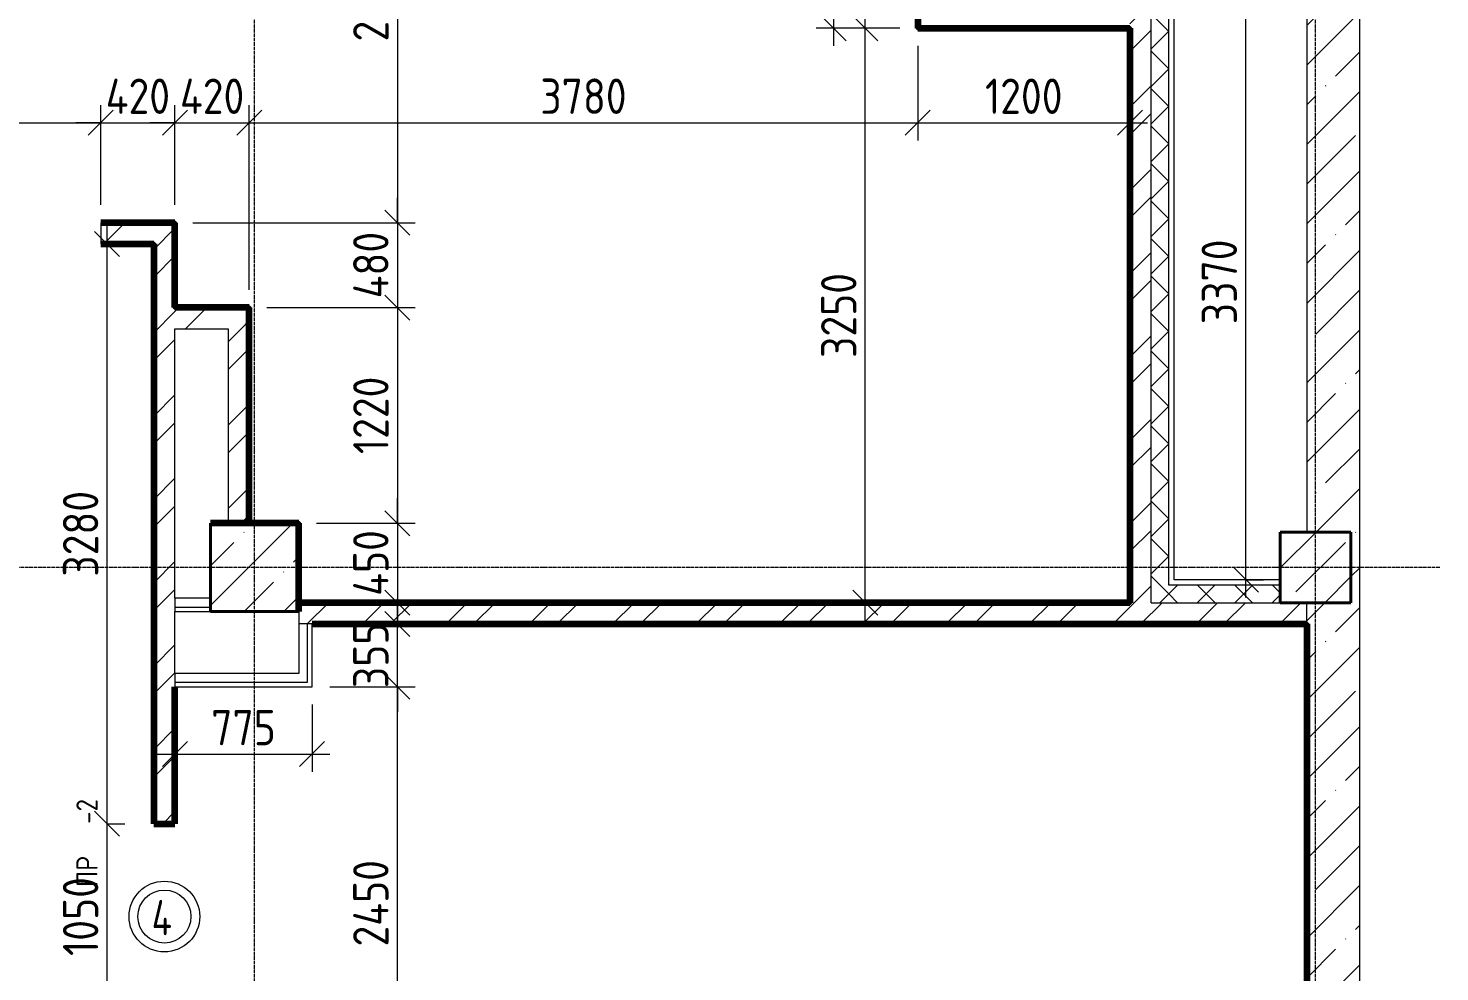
# Model space of a CAD drawing. Header units: millimetres. Extents: x -56773 to 221258, y -262288 to 26541.
# Drawn here: x -10480 to -2497, y 16317 to 21655 of the extents above; entities that cross this region are included whole.
import ezdxf

# ---------------------------------------------------------------- set-up
doc = ezdxf.new("R2010")
doc.units = ezdxf.units.MM
doc.linetypes.add('ADSK_Линия сетки', pattern=[25, 20, -2.5, 0, -2.5])
for name, color, linetype, lineweight in [('3.1 Штукатурка для инвесторов', 5, 'Continuous', 60), ('3.2) Штук 4 вып Сентябрь', 162, 'Continuous', 120), ('4.3)Шпакл баз сент инв подв и 1 эт', 6, 'Continuous', 60), ('Марки', 7, 'Continuous', 20), ('Марки дверей', 7, 'Continuous', 20), ('Несущие колонны', 7, 'Continuous', 18), ('Оси', 7, 'Continuous', 9), ('Размеры', 7, 'Continuous', 9), ('Стены внутренние', 7, 'Continuous', 18), ('Стены наружные', 7, 'Continuous', 18), ('Стены штриховка', 7, 'Continuous', 9)]:
    doc.layers.add(name, color=color, linetype=linetype, lineweight=lineweight)
doc.styles.add('GOST Common_3', font='', dxfattribs={"width": 0.9, "height": 200})
doc.styles.add('GOST Common_9', font='', dxfattribs={"width": 0.9, "height": 120})
doc.styles.add('GOST Common_B', font='', dxfattribs={"width": 0.8, "height": 200})
doc.styles.get('GOST Common_3').set_extended_font_data('GOST Common')
doc.styles.get('GOST Common_9').set_extended_font_data('GOST Common')
doc.styles.get('GOST Common_B').set_extended_font_data('GOST Common', bold=True)
doc.dimstyles.new('ADSK_Основной_2_0', dxfattribs={"dimscale": 304.8, "dimtxt": 201.142999, "dimasz": 0.463911, "dimexe": 0.328084, "dimexo": 0.328084, "dimgap": 0.164042, "dimtad": 1, "dimdec": 3, "dimrnd": 0.001, "dimdsep": 46, "dimtxsty": 'GOST Common_3', "dimblk1": 'OBLIQUE', "dimblk2": 'OBLIQUE', "dimsah": 1, "dimcen": 0.09, "dimdle": 0.328084, "dimazin": 2, "dimtfac": 1, "dimtdec": 4, "dimtix": 1, "dimtmove": 0, "dimatfit": 3, "dimfxl": 1, "dimtvp": 1, "dimtolj": 1, "dimtzin": 0, "dimlwd": 20, "dimlwe": 20, "dimarcsym": 2})
pattern_1 = [(45, (0, 0), (-224.5064, 224.5064), []), (45, (224.5, 0), (-224.5064, 224.5064), [396.875, -79.375, 3.353, -76.022])]
pattern_2 = [(45, (0, 0), (-235.7317, 235.7317), []), (45, (157.15, 0), (-235.7317, 235.7317), [])]
pattern_3 = [(45, (0, 0), (-106.066, 106.066), []), (135, (0, 0), (-106.066, -106.066), [])]

# ---------------------------------------------------------------- blocks, each defined once
blk = doc.blocks.new('ADSK_КолоннаЖБ_Прямоугольная - 500x500 мм-1807509-Кладочный план подвала')
at = {"layer": 'Несущие колонны', "lineweight": 40}
for p, q in [((-250, 250), (250, 250)), ((-250, -250), (-250, 250)), ((250, 250), (250, -250)), ((250, -250), (-250, -250))]:
    blk.add_line(p, q, dxfattribs=at)
blk = doc.blocks.new('ADSK_КолоннаЖБ_Прямоугольная - 400x400 мм-1809659-Кладочный план подвала')
at = {"layer": 'Несущие колонны', "lineweight": 40}
for p, q in [((-200, 200), (200, 200)), ((-200, -200), (-200, 200)), ((200, 200), (200, -200)), ((200, -200), (-200, -200))]:
    blk.add_line(p, q, dxfattribs=at)
blk = doc.blocks.new('М_двери1 - Марка экземпляра 2-3719212-Кладочный план подвала')
at = {"layer": 'Марки дверей'}
for radius in [2, 1.5]:
    blk.add_circle((0, 0), radius, dxfattribs=at)
blk = doc.blocks.new('_Oblique')
at = {"color": 0, "linetype": 'ByBlock', "lineweight": -2}
blk.add_line((-0.5, -0.5), (0.5, 0.5), dxfattribs=at)
blk = doc.blocks.new('DIMBLOCK64-Кладочный план подвала')
at = {"layer": 'Defpoints', "color": 0, "lineweight": 25, "transparency": 16777216}
for p in [(-10070, 21120.2), (-11620, 20555), (-10070, 20555)]:
    blk.add_point(p, dxfattribs=at)
at = {"layer": 'Размеры', "color": 0, "lineweight": 20, "transparency": 16777216}
for p, q in [((-11620, 20655), (-11620, 21220.2)), ((-10070, 20655), (-10070, 21220.2)), ((-11720, 21120.2), (-9970, 21120.2))]:
    blk.add_line(p, q, dxfattribs=at)
at = {"layer": 'Размеры', "color": 0, "lineweight": 20, "transparency": 16777216, "xscale": 141.4, "yscale": 141.4, "zscale": 141.4, "rotation": 180}
blk.add_blockref('_Oblique', (-11620, 21120.2), dxfattribs=at)
at = {"layer": 'Размеры', "color": 0, "lineweight": 20, "transparency": 16777216, "xscale": 141.4, "yscale": 141.4, "zscale": 141.4}
blk.add_blockref('_Oblique', (-10070, 21120.2), dxfattribs=at)
at = {"layer": 'Размеры', "color": 0, "lineweight": 9, "transparency": 16777216, "insert": (-10845, 21270.2), "char_height": 200, "width": 560.473, "attachment_point": 5, "style": 'GOST Common_3'}
blk.add_mtext('\\A1;1550', dxfattribs=at)
blk = doc.blocks.new('DIMBLOCK65-Кладочный план подвала')
at = {"layer": 'Defpoints', "color": 0, "lineweight": 25, "transparency": 16777216}
for p in [(-9650, 21120.2), (-10070, 20555), (-9650, 20555)]:
    blk.add_point(p, dxfattribs=at)
at = {"layer": 'Размеры', "color": 0, "lineweight": 20, "transparency": 16777216}
for p, q in [((-10070, 20655), (-10070, 21220.2)), ((-9650, 20655), (-9650, 21220.2)), ((-10070, 21120.2), (-10211.4, 21120.2)), ((-10070, 21120.2), (-9650, 21120.2)), ((-9650, 21120.2), (-9508.6, 21120.2))]:
    blk.add_line(p, q, dxfattribs=at)
at = {"layer": 'Размеры', "color": 0, "lineweight": 20, "transparency": 16777216, "xscale": 141.4, "yscale": 141.4, "zscale": 141.4}
blk.add_blockref('_Oblique', (-10070, 21120.2), dxfattribs=at)
at = {"layer": 'Размеры', "color": 0, "lineweight": 20, "transparency": 16777216, "xscale": 141.4, "yscale": 141.4, "zscale": 141.4, "rotation": 180}
blk.add_blockref('_Oblique', (-9650, 21120.2), dxfattribs=at)
at = {"layer": 'Размеры', "color": 0, "lineweight": 9, "transparency": 16777216, "insert": (-9860, 21270.2), "char_height": 200, "width": 474.561, "attachment_point": 5, "style": 'GOST Common_3'}
blk.add_mtext('\\A1;420', dxfattribs=at)
blk = doc.blocks.new('DIMBLOCK66-Кладочный план подвала')
at = {"layer": 'Defpoints', "color": 0, "lineweight": 25, "transparency": 16777216}
for p in [(-9230, 21120.2), (-9650, 20555), (-9230, 20075)]:
    blk.add_point(p, dxfattribs=at)
at = {"layer": 'Размеры', "color": 0, "lineweight": 20, "transparency": 16777216}
for p, q in [((-9650, 20655), (-9650, 21220.2)), ((-9230, 20175), (-9230, 21220.2)), ((-9650, 21120.2), (-9791.4, 21120.2)), ((-9650, 21120.2), (-9230, 21120.2)), ((-9230, 21120.2), (-9088.6, 21120.2))]:
    blk.add_line(p, q, dxfattribs=at)
at = {"layer": 'Размеры', "color": 0, "lineweight": 20, "transparency": 16777216, "xscale": 141.4, "yscale": 141.4, "zscale": 141.4}
blk.add_blockref('_Oblique', (-9650, 21120.2), dxfattribs=at)
at = {"layer": 'Размеры', "color": 0, "lineweight": 20, "transparency": 16777216, "xscale": 141.4, "yscale": 141.4, "zscale": 141.4, "rotation": 180}
blk.add_blockref('_Oblique', (-9230, 21120.2), dxfattribs=at)
at = {"layer": 'Размеры', "color": 0, "lineweight": 9, "transparency": 16777216, "insert": (-9440, 21270.2), "char_height": 200, "width": 474.561, "attachment_point": 5, "style": 'GOST Common_3'}
blk.add_mtext('\\A1;420', dxfattribs=at)
blk = doc.blocks.new('DIMBLOCK67-Кладочный план подвала')
at = {"layer": 'Defpoints', "color": 0, "lineweight": 25, "transparency": 16777216}
for p in [(-5450, 21655), (-5450, 21120.2), (-9230, 20075)]:
    blk.add_point(p, dxfattribs=at)
at = {"layer": 'Размеры', "color": 0, "lineweight": 20, "transparency": 16777216}
for p, q in [((-5450, 21555), (-5450, 21020.2)), ((-9230, 20175), (-9230, 21220.2)), ((-9330, 21120.2), (-5350, 21120.2))]:
    blk.add_line(p, q, dxfattribs=at)
at = {"layer": 'Размеры', "color": 0, "lineweight": 20, "transparency": 16777216, "xscale": 141.4, "yscale": 141.4, "zscale": 141.4, "rotation": 180}
blk.add_blockref('_Oblique', (-9230, 21120.2), dxfattribs=at)
at = {"layer": 'Размеры', "color": 0, "lineweight": 20, "transparency": 16777216, "xscale": 141.4, "yscale": 141.4, "zscale": 141.4}
blk.add_blockref('_Oblique', (-5450, 21120.2), dxfattribs=at)
at = {"layer": 'Размеры', "color": 0, "lineweight": 9, "transparency": 16777216, "insert": (-7340, 21270.2), "char_height": 200, "width": 605.475, "attachment_point": 5, "style": 'GOST Common_3'}
blk.add_mtext('\\A1;3780', dxfattribs=at)
blk = doc.blocks.new('DIMBLOCK68-Кладочный план подвала')
at = {"layer": 'Defpoints', "color": 0, "lineweight": 25, "transparency": 16777216}
for p in [(-5450, 21655), (-4250, 21220.2), (-4250, 21120.2)]:
    blk.add_point(p, dxfattribs=at)
at = {"layer": 'Размеры', "color": 0, "lineweight": 20, "transparency": 16777216}
for p, q in [((-5450, 21555), (-5450, 21020.2)), ((-5550, 21120.2), (-4150, 21120.2)), ((-4250, 21120.2), (-4250, 21020.2))]:
    blk.add_line(p, q, dxfattribs=at)
at = {"layer": 'Размеры', "color": 0, "lineweight": 20, "transparency": 16777216, "xscale": 141.4, "yscale": 141.4, "zscale": 141.4, "rotation": 180}
blk.add_blockref('_Oblique', (-5450, 21120.2), dxfattribs=at)
at = {"layer": 'Размеры', "color": 0, "lineweight": 20, "transparency": 16777216, "xscale": 141.4, "yscale": 141.4, "zscale": 141.4}
blk.add_blockref('_Oblique', (-4250, 21120.2), dxfattribs=at)
at = {"layer": 'Размеры', "color": 0, "lineweight": 9, "transparency": 16777216, "insert": (-4850, 21270.2), "char_height": 200, "width": 560.473, "attachment_point": 5, "style": 'GOST Common_3'}
blk.add_mtext('\\A1;1200', dxfattribs=at)
blk = doc.blocks.new('DIMBLOCK70-Кладочный план подвала')
at = {"layer": 'Defpoints', "color": 0, "lineweight": 25, "transparency": 16777216}
for p in [(-8880, 23085), (-9650, 20555), (-8392.4, 20555)]:
    blk.add_point(p, dxfattribs=at)
at = {"layer": 'Размеры', "color": 0, "lineweight": 20, "transparency": 16777216}
for p, q in [((-8392.4, 23185), (-8392.4, 20455)), ((-8780, 23085), (-8292.4, 23085)), ((-9550, 20555), (-8292.4, 20555))]:
    blk.add_line(p, q, dxfattribs=at)
at = {"layer": 'Размеры', "color": 0, "lineweight": 20, "transparency": 16777216, "xscale": 141.4, "yscale": 141.4, "zscale": 141.4}
for p, rotation in [((-8392.4, 23085), 90), ((-8392.4, 20555), 270)]:
    blk.add_blockref('_Oblique', p, dxfattribs=dict(at, rotation=rotation))
at = {"layer": 'Размеры', "color": 0, "lineweight": 9, "transparency": 16777216, "insert": (-8542.4, 21820), "char_height": 200, "width": 605.475, "attachment_point": 5, "rotation": 90, "style": 'GOST Common_3'}
blk.add_mtext('\\A1;2530', dxfattribs=at)
blk = doc.blocks.new('DIMBLOCK71-Кладочный план подвала')
at = {"layer": 'Defpoints', "color": 0, "lineweight": 25, "transparency": 16777216}
for p in [(-9650, 20555), (-9230, 20075), (-8392.4, 20075)]:
    blk.add_point(p, dxfattribs=at)
at = {"layer": 'Размеры', "color": 0, "lineweight": 20, "transparency": 16777216}
for p, q in [((-8392.4, 20555), (-8392.4, 20696.4)), ((-9550, 20555), (-8292.4, 20555)), ((-8392.4, 20555), (-8392.4, 20075)), ((-9130, 20075), (-8292.4, 20075)), ((-8392.4, 20075), (-8392.4, 19933.6))]:
    blk.add_line(p, q, dxfattribs=at)
at = {"layer": 'Размеры', "color": 0, "lineweight": 20, "transparency": 16777216, "xscale": 141.4, "yscale": 141.4, "zscale": 141.4}
for p, rotation in [((-8392.4, 20555), 270), ((-8392.4, 20075), 90)]:
    blk.add_blockref('_Oblique', p, dxfattribs=dict(at, rotation=rotation))
at = {"layer": 'Размеры', "color": 0, "lineweight": 9, "transparency": 16777216, "insert": (-8542.4, 20315), "char_height": 200, "width": 474.561, "attachment_point": 5, "rotation": 90, "style": 'GOST Common_3'}
blk.add_mtext('\\A1;480', dxfattribs=at)
blk = doc.blocks.new('DIMBLOCK72-Кладочный план подвала')
at = {"layer": 'Defpoints', "color": 0, "lineweight": 25, "transparency": 16777216}
for p in [(-9230, 20075), (-8950, 18855), (-8392.4, 18855)]:
    blk.add_point(p, dxfattribs=at)
at = {"layer": 'Размеры', "color": 0, "lineweight": 20, "transparency": 16777216}
for p, q in [((-8392.4, 20175), (-8392.4, 18755)), ((-9130, 20075), (-8292.4, 20075)), ((-8850, 18855), (-8292.4, 18855))]:
    blk.add_line(p, q, dxfattribs=at)
at = {"layer": 'Размеры', "color": 0, "lineweight": 20, "transparency": 16777216, "xscale": 141.4, "yscale": 141.4, "zscale": 141.4}
for p, rotation in [((-8392.4, 20075), 90), ((-8392.4, 18855), 270)]:
    blk.add_blockref('_Oblique', p, dxfattribs=dict(at, rotation=rotation))
at = {"layer": 'Размеры', "color": 0, "lineweight": 9, "transparency": 16777216, "insert": (-8542.4, 19465), "char_height": 200, "width": 560.473, "attachment_point": 5, "rotation": 90, "style": 'GOST Common_3'}
blk.add_mtext('\\A1;1220', dxfattribs=at)
blk = doc.blocks.new('DIMBLOCK73-Кладочный план подвала')
at = {"layer": 'Defpoints', "color": 0, "lineweight": 25, "transparency": 16777216}
for p in [(-8950, 18855), (-8392.4, 18405), (-8292.4, 18405)]:
    blk.add_point(p, dxfattribs=at)
at = {"layer": 'Размеры', "color": 0, "lineweight": 20, "transparency": 16777216}
for p, q in [((-8392.4, 18855), (-8392.4, 18996.4)), ((-8850, 18855), (-8292.4, 18855)), ((-8392.4, 18855), (-8392.4, 18405)), ((-8392.4, 18405), (-8492.4, 18405)), ((-8392.4, 18405), (-8392.4, 18263.6))]:
    blk.add_line(p, q, dxfattribs=at)
at = {"layer": 'Размеры', "color": 0, "lineweight": 20, "transparency": 16777216, "xscale": 141.4, "yscale": 141.4, "zscale": 141.4}
for p, rotation in [((-8392.4, 18855), 270), ((-8392.4, 18405), 90)]:
    blk.add_blockref('_Oblique', p, dxfattribs=dict(at, rotation=rotation))
at = {"layer": 'Размеры', "color": 0, "lineweight": 9, "transparency": 16777216, "insert": (-8542.4, 18630), "char_height": 200, "width": 474.561, "attachment_point": 5, "rotation": 90, "style": 'GOST Common_3'}
blk.add_mtext('\\A1;450', dxfattribs=at)
blk = doc.blocks.new('DIMBLOCK79-Кладочный план подвала')
at = {"layer": 'Defpoints', "color": 0, "lineweight": 25, "transparency": 16777216}
for p in [(-4000, 21905), (-3594.1, 21905), (-3694.1, 18535)]:
    blk.add_point(p, dxfattribs=at)
at = {"layer": 'Размеры', "color": 0, "lineweight": 20, "transparency": 16777216}
for p, q in [((-3594.1, 18435), (-3594.1, 22005)), ((-3900, 21905), (-3494.1, 21905)), ((-3594.1, 18535), (-3494.1, 18535))]:
    blk.add_line(p, q, dxfattribs=at)
at = {"layer": 'Размеры', "color": 0, "lineweight": 20, "transparency": 16777216, "xscale": 141.4, "yscale": 141.4, "zscale": 141.4}
for p, rotation in [((-3594.1, 21905), 90), ((-3594.1, 18535), 270)]:
    blk.add_blockref('_Oblique', p, dxfattribs=dict(at, rotation=rotation))
at = {"layer": 'Размеры', "color": 0, "lineweight": 9, "transparency": 16777216, "insert": (-3744.1, 20220), "char_height": 200, "width": 605.475, "attachment_point": 5, "rotation": 90, "style": 'GOST Common_3'}
blk.add_mtext('\\A1;3370', dxfattribs=at)
blk = doc.blocks.new('DIMBLOCK81-Кладочный план подвала')
at = {"layer": 'Defpoints', "color": 0, "lineweight": 25, "transparency": 16777216}
for p in [(-5746.3, 21655), (-5450, 21655), (-5846.3, 18405)]:
    blk.add_point(p, dxfattribs=at)
at = {"layer": 'Размеры', "color": 0, "lineweight": 20, "transparency": 16777216}
for p, q in [((-5746.3, 18305), (-5746.3, 21755)), ((-5550, 21655), (-5846.3, 21655)), ((-5746.3, 18405), (-5646.3, 18405))]:
    blk.add_line(p, q, dxfattribs=at)
at = {"layer": 'Размеры', "color": 0, "lineweight": 20, "transparency": 16777216, "xscale": 141.4, "yscale": 141.4, "zscale": 141.4}
for p, rotation in [((-5746.3, 21655), 90), ((-5746.3, 18405), 270)]:
    blk.add_blockref('_Oblique', p, dxfattribs=dict(at, rotation=rotation))
at = {"layer": 'Размеры', "color": 0, "lineweight": 9, "transparency": 16777216, "insert": (-5896.3, 20030), "char_height": 200, "width": 605.475, "attachment_point": 5, "rotation": 90, "style": 'GOST Common_3'}
blk.add_mtext('\\A1;3250', dxfattribs=at)
blk = doc.blocks.new('DIMBLOCK82-Кладочный план подвала')
at = {"layer": 'Defpoints', "color": 0, "lineweight": 25, "transparency": 16777216}
for p in [(-5924.3, 23755), (-5846.3, 23755), (-5450, 21655)]:
    blk.add_point(p, dxfattribs=at)
at = {"layer": 'Размеры', "color": 0, "lineweight": 20, "transparency": 16777216}
for p, q in [((-5924.3, 21555), (-5924.3, 23855)), ((-5946.3, 23755), (-6024.3, 23755)), ((-5550, 21655), (-6024.3, 21655))]:
    blk.add_line(p, q, dxfattribs=at)
at = {"layer": 'Размеры', "color": 0, "lineweight": 20, "transparency": 16777216, "xscale": 141.4, "yscale": 141.4, "zscale": 141.4}
for p, rotation in [((-5924.3, 23755), 90), ((-5924.3, 21655), 270)]:
    blk.add_blockref('_Oblique', p, dxfattribs=dict(at, rotation=rotation))
at = {"layer": 'Размеры', "color": 0, "lineweight": 9, "transparency": 16777216, "insert": (-6241, 22641.9), "char_height": 200, "width": 560.473, "attachment_point": 1, "rotation": 90, "line_spacing_factor": 1.022761, "style": 'GOST Common_3'}
blk.add_mtext('\\A1;2100', dxfattribs=at)
blk = doc.blocks.new('DIMBLOCK204-Кладочный план подвала')
at = {"layer": 'Defpoints', "color": 0, "lineweight": 25, "transparency": 16777216}
for p in [(-8875, 17930), (-8392.4, 17930), (-8875, 15480)]:
    blk.add_point(p, dxfattribs=at)
at = {"layer": 'Размеры', "color": 0, "lineweight": 20, "transparency": 16777216}
for p, q in [((-8392.4, 15380), (-8392.4, 18030)), ((-8775, 17930), (-8292.4, 17930)), ((-8775, 15480), (-8292.4, 15480))]:
    blk.add_line(p, q, dxfattribs=at)
at = {"layer": 'Размеры', "color": 0, "lineweight": 20, "transparency": 16777216, "xscale": 141.4, "yscale": 141.4, "zscale": 141.4}
for p, rotation in [((-8392.4, 17930), 90), ((-8392.4, 15480), 270)]:
    blk.add_blockref('_Oblique', p, dxfattribs=dict(at, rotation=rotation))
at = {"layer": 'Размеры', "color": 0, "lineweight": 9, "transparency": 16777216, "insert": (-8542.4, 16705), "char_height": 200, "width": 625.93, "attachment_point": 5, "rotation": 90, "style": 'GOST Common_3'}
blk.add_mtext('\\A1;2450', dxfattribs=at)
blk = doc.blocks.new('DIMBLOCK205-Кладочный план подвала')
at = {"layer": 'Defpoints', "color": 0, "lineweight": 25, "transparency": 16777216}
for p in [(-8492.4, 18285), (-8392.4, 18285), (-8875, 17930)]:
    blk.add_point(p, dxfattribs=at)
at = {"layer": 'Размеры', "color": 0, "lineweight": 20, "transparency": 16777216}
for p, q in [((-8392.4, 18285), (-8392.4, 18426.4)), ((-8392.4, 18285), (-8292.4, 18285)), ((-8392.4, 17930), (-8392.4, 18285)), ((-8775, 17930), (-8292.4, 17930)), ((-8392.4, 17930), (-8392.4, 17788.6))]:
    blk.add_line(p, q, dxfattribs=at)
at = {"layer": 'Размеры', "color": 0, "lineweight": 20, "transparency": 16777216, "xscale": 141.4, "yscale": 141.4, "zscale": 141.4}
for p, rotation in [((-8392.4, 18285), 270), ((-8392.4, 17930), 90)]:
    blk.add_blockref('_Oblique', p, dxfattribs=dict(at, rotation=rotation))
at = {"layer": 'Размеры', "color": 0, "lineweight": 9, "transparency": 16777216, "insert": (-8542.4, 18107.5), "char_height": 200, "width": 454.106, "attachment_point": 5, "rotation": 90, "style": 'GOST Common_3'}
blk.add_mtext('\\A1;355', dxfattribs=at)
blk = doc.blocks.new('DIMBLOCK208-Кладочный план подвала')
at = {"layer": 'Defpoints', "color": 0, "lineweight": 25, "transparency": 16777216}
for p in [(-8875, 17930), (-9650, 17648.8), (-8875, 17548.8)]:
    blk.add_point(p, dxfattribs=at)
at = {"layer": 'Размеры', "color": 0, "lineweight": 20, "transparency": 16777216}
for p, q in [((-8875, 17830), (-8875, 17448.8)), ((-9750, 17548.8), (-8775, 17548.8)), ((-9650, 17548.8), (-9650, 17448.8))]:
    blk.add_line(p, q, dxfattribs=at)
at = {"layer": 'Размеры', "color": 0, "lineweight": 20, "transparency": 16777216, "xscale": 141.4, "yscale": 141.4, "zscale": 141.4, "rotation": 180}
blk.add_blockref('_Oblique', (-9650, 17548.8), dxfattribs=at)
at = {"layer": 'Размеры', "color": 0, "lineweight": 20, "transparency": 16777216, "xscale": 141.4, "yscale": 141.4, "zscale": 141.4}
blk.add_blockref('_Oblique', (-8875, 17548.8), dxfattribs=at)
at = {"layer": 'Размеры', "color": 0, "lineweight": 9, "transparency": 16777216, "insert": (-9262.5, 17698.8), "char_height": 200, "width": 454.106, "attachment_point": 5, "style": 'GOST Common_3'}
blk.add_mtext('\\A1;775', dxfattribs=at)
blk = doc.blocks.new('DIMBLOCK216-Кладочный план подвала')
at = {"layer": 'Defpoints', "color": 0, "lineweight": 25, "transparency": 16777216}
for p in [(-10133.7, 17155), (-10033.7, 17155), (-10133.7, 16105)]:
    blk.add_point(p, dxfattribs=at)
at = {"layer": 'Размеры', "color": 0, "lineweight": 20, "transparency": 16777216}
for p, q in [((-10033.7, 16005), (-10033.7, 17255)), ((-10033.7, 17155), (-9933.7, 17155)), ((-10033.7, 16105), (-9933.7, 16105))]:
    blk.add_line(p, q, dxfattribs=at)
at = {"layer": 'Размеры', "color": 0, "lineweight": 20, "transparency": 16777216, "xscale": 141.4, "yscale": 141.4, "zscale": 141.4}
for p, rotation in [((-10033.7, 17155), 90), ((-10033.7, 16105), 270)]:
    blk.add_blockref('_Oblique', p, dxfattribs=dict(at, rotation=rotation))
at = {"layer": 'Размеры', "color": 0, "lineweight": 9, "transparency": 16777216, "insert": (-10183.7, 16630), "char_height": 200, "width": 560.473, "attachment_point": 5, "rotation": 90, "style": 'GOST Common_3'}
blk.add_mtext('\\A1;1050', dxfattribs=at)
blk = doc.blocks.new('DIMBLOCK217-Кладочный план подвала')
at = {"layer": 'Defpoints', "color": 0, "lineweight": 25, "transparency": 16777216}
for p in [(-10133.7, 20435), (-10033.7, 20435), (-10133.7, 17155)]:
    blk.add_point(p, dxfattribs=at)
at = {"layer": 'Размеры', "color": 0, "lineweight": 20, "transparency": 16777216}
for p, q in [((-10033.7, 17055), (-10033.7, 20535)), ((-10033.7, 20435), (-9933.7, 20435)), ((-10033.7, 17155), (-9933.7, 17155))]:
    blk.add_line(p, q, dxfattribs=at)
at = {"layer": 'Размеры', "color": 0, "lineweight": 20, "transparency": 16777216, "xscale": 141.4, "yscale": 141.4, "zscale": 141.4}
for p, rotation in [((-10033.7, 20435), 90), ((-10033.7, 17155), 270)]:
    blk.add_blockref('_Oblique', p, dxfattribs=dict(at, rotation=rotation))
at = {"layer": 'Размеры', "color": 0, "lineweight": 9, "transparency": 16777216, "insert": (-10183.7, 18795), "char_height": 200, "width": 605.475, "attachment_point": 5, "rotation": 90, "style": 'GOST Common_3'}
blk.add_mtext('\\A1;3280', dxfattribs=at)

msp = doc.modelspace()

# ---------------------------------------------------------------- hatches: boundary and pattern name
at = {"layer": 'Несущие колонны', "lineweight": 9}
h = msp.add_hatch(dxfattribs=at)
h.set_pattern_fill('FP_3', color=256, style=0, pattern_type=2)
h.set_pattern_definition(pattern_1)
h.paths.add_polyline_path([(-8950, 18354.969), (-8950, 18854.969), (-9450, 18854.969), (-9450, 18354.969)])
h = msp.add_hatch(dxfattribs=at)
h.set_pattern_fill('FP_3', color=256, style=0, pattern_type=2)
h.set_pattern_definition(pattern_1)
h.paths.add_polyline_path([(-3400, 18404.969), (-3000, 18404.969), (-3000, 18804.969), (-3400, 18804.969)])
at = {"layer": 'Стены внутренние', "lineweight": 9}
h = msp.add_hatch(dxfattribs=at)
h.set_pattern_fill('FP_3', color=256, style=0, pattern_type=2)
h.set_pattern_definition(pattern_1)
h.paths.add_polyline_path([(-2950, 9354.969), (-2950, 23754.969), (-3000, 23754.969), (-3000, 23604.969), (-3250, 23604.969), (-3250, 18804.969), (-3000, 18804.969), (-3000, 18404.969), (-3250, 18404.969), (-3250, 9604.969), (-3000, 9604.969), (-3000, 9354.969)])
h = msp.add_hatch(dxfattribs=at)
h.set_pattern_fill('FP_2', color=256, style=0, pattern_type=2)
h.set_pattern_definition(pattern_2)
h.paths.add_polyline_path([(-4250, 18404.969), (-4130, 18404.969), (-4130, 21774.969), (-4250, 21774.969), (-4250, 20076.8567)])
h = msp.add_hatch(dxfattribs=at)
h.set_pattern_fill('FP_2', color=256, style=0, pattern_type=2)
h.set_pattern_definition(pattern_2)
h.paths.add_polyline_path([(-9770, 20434.969), (-9770, 20554.969), (-10070, 20554.969), (-10070, 20434.969)])
h.paths.add_polyline_path([(-11620, 20434.969), (-11620, 20554.969), (-12900, 20554.969), (-12900, 20434.969), (-12444.7237, 20434.969)])
h = msp.add_hatch(dxfattribs=at)
h.set_pattern_fill('FP_2', color=256, style=0, pattern_type=2)
h.set_pattern_definition(pattern_2)
h.paths.add_polyline_path([(-9650, 2954.969), (-9650, 4459.969), (-9770, 4459.969), (-9770, 2954.969), (-9726.7944, 2954.969)])
h.paths.add_polyline_path([(-9650, 5959.969), (-9650, 7449.969), (-9770, 7449.969), (-9770, 5959.969)])
h.paths.add_polyline_path([(-9770, 8649.969), (-9650, 8649.969), (-9650, 12774.969), (-9770, 12774.969), (-9770, 10554.4271)])
h.paths.add_polyline_path([(-9770, 13974.969), (-9650, 13974.969), (-9650, 16104.969), (-9770, 16104.969), (-9770, 15315.6419)])
h.paths.add_polyline_path([(-9726.7944, 17154.969), (-9650, 17154.969), (-9650, 20554.969), (-9770, 20554.969), (-9770, 17154.969)])
h = msp.add_hatch(dxfattribs=at)
h.set_pattern_fill('FP_2', color=256, style=0, pattern_type=2)
h.set_pattern_definition(pattern_2)
h.paths.add_polyline_path([(-9350, 19954.969), (-9230, 19954.969), (-9230, 20074.969), (-9650, 20074.969), (-9650, 19954.969)])
h = msp.add_hatch(dxfattribs=at)
h.set_pattern_fill('FP_2', color=256, style=0, pattern_type=2)
h.set_pattern_definition(pattern_2)
h.paths.add_polyline_path([(-9230, 18854.969), (-9230, 19954.969), (-9350, 19954.969), (-9350, 18854.969)])
h = msp.add_hatch(dxfattribs=at)
h.set_pattern_fill('FP_2', color=256, style=0, pattern_type=2)
h.set_pattern_definition(pattern_2)
h.paths.add_polyline_path([(-3250, 18284.969), (-3250, 18404.969), (-8950, 18404.969), (-8950, 18284.969), (-7008.8652, 18284.969)])
at = {"layer": 'Стены наружные', "lineweight": 9}
h = msp.add_hatch(dxfattribs=at)
h.set_pattern_fill('FP_24', color=256, style=0, pattern_type=2)
h.set_pattern_definition(pattern_3)
h.paths.add_polyline_path([(-4130, 18404.969), (-4030, 18404.969), (-4030, 21874.969), (-4130, 21874.969), (-4130, 20076.8567)])
h = msp.add_hatch(dxfattribs=at)
h.set_pattern_fill('FP_24', color=256, style=0, pattern_type=2)
h.set_pattern_definition(pattern_3)
h.paths.add_polyline_path([(-3400, 18404.969), (-3400, 18504.969), (-4030, 18504.969), (-4030, 18404.969), (-4000, 18404.969)])

# ---------------------------------------------------------------- linework, layer by layer
at = {"layer": '3.1 Штукатурка для инвесторов'}
for points in [[(-5450, 23754.969), (-5450, 21654.969), (-4250, 21654.969), (-4250, 18404.969), (-8950, 18404.969), (-8950, 18854.969), (-9230, 18854.969), (-9230, 20074.969), (-9650, 20074.969), (-9650, 20554.969), (-10070, 20554.969)], [(-10070, 20434.969), (-9770, 20434.969), (-9770, 17154.969)], [(-8875, 18284.969), (-3250, 18284.969), (-3250, 14804.969), (-8875, 14804.969)], [(-9650, 17154.969), (-9650, 17929.969)]]:
    msp.add_lwpolyline(points, dxfattribs=at)
at = {"layer": '3.2) Штук 4 вып Сентябрь'}
for p, q in [((-5450, 23754.969), (-5450, 21654.969)), ((-5450, 21654.969), (-4250, 21654.969)), ((-4250, 21654.969), (-4250, 18404.969)), ((-9650, 20554.969), (-10070, 20554.969)), ((-9650, 20074.969), (-9650, 20554.969)), ((-10070, 20434.969), (-9770, 20434.969)), ((-9770, 20434.969), (-9770, 17154.969)), ((-9230, 20074.969), (-9650, 20074.969)), ((-9230, 18854.969), (-9230, 20074.969)), ((-8950, 18854.969), (-9450, 18854.969)), ((-8950, 18354.969), (-8950, 18854.969)), ((-4250, 18404.969), (-8950, 18404.969)), ((-8875, 18284.969), (-3250, 18284.969)), ((-3250, 18284.969), (-3250, 14504.969)), ((-9650, 17154.969), (-9650, 17929.969)), ((-9770, 17154.969), (-9650, 17154.969))]:
    msp.add_line(p, q, dxfattribs=at)
at = {"layer": '4.3)Шпакл баз сент инв подв и 1 эт'}
for p, q in [((-5450, 23754.969), (-5450, 21654.969)), ((-5450, 21654.969), (-4250, 21654.969)), ((-4250, 21654.969), (-4250, 18404.969)), ((-9650, 20554.969), (-10070, 20554.969)), ((-9650, 20074.969), (-9650, 20554.969)), ((-10070, 20434.969), (-9770, 20434.969)), ((-9770, 20434.969), (-9770, 17154.969)), ((-9230, 20074.969), (-9650, 20074.969)), ((-9230, 18854.969), (-9230, 20074.969)), ((-8950, 18854.969), (-9450, 18854.969)), ((-8950, 18354.969), (-8950, 18854.969)), ((-4250, 18404.969), (-8950, 18404.969))]:
    msp.add_line(p, q, dxfattribs=at)
at = {"layer": 'Несущие колонны', "lineweight": 9}
for p, q in [((-9450, 18854.969), (-9450, 18354.969)), ((-3250, 18804.969), (-3400, 18804.969)), ((-3400, 18804.969), (-3400, 18404.969)), ((-3400, 18404.969), (-3250, 18404.969)), ((-9450, 18354.969), (-8950, 18354.969))]:
    msp.add_line(p, q, dxfattribs=at)
at = {"layer": 'Оси', "linetype": 'ADSK_Линия сетки', "lineweight": 5}
for p, q in [((-9200, -10973.8823), (-9200, 24500.9141)), ((-3200, -10973.8823), (-3200, 24500.9141)), ((-2497.4038, 18604.969), (-25240.0967, 18604.969))]:
    msp.add_line(p, q, dxfattribs=at)
at = {"layer": 'Стены внутренние', "lineweight": 5}
for p, q in [((-2950, 9654.969), (-2950, 24054.969)), ((-3250, 23604.969), (-3250, 18804.969)), ((-4130, 18404.969), (-4130, 21774.969)), ((-10070, 20554.969), (-10070, 20434.969)), ((-9650, 18429.969), (-9650, 19954.969)), ((-9650, 19954.969), (-9350, 19954.969)), ((-9350, 19954.969), (-9350, 18854.969)), ((-9350, 18854.969), (-9230, 18854.969)), ((-9450, 18429.969), (-9650, 18429.969)), ((-9450, 18354.969), (-9450, 18429.969)), ((-8950, 18404.969), (-8950, 18004.969)), ((-3250, 18404.969), (-3400, 18404.969)), ((-9650, 18004.969), (-9650, 18354.969)), ((-9650, 18354.969), (-9450, 18354.969)), ((-8875, 17929.969), (-8875, 18284.969)), ((-8950, 18004.969), (-9650, 18004.969)), ((-9650, 17929.969), (-8875, 17929.969))]:
    msp.add_line(p, q, dxfattribs=at)
at = {"layer": 'Стены наружные', "lineweight": 9}
for p, q in [((-4000, 18534.969), (-4000, 21904.969)), ((-3400, 18534.969), (-4000, 18534.969)), ((-3400, 18404.969), (-3400, 18534.969)), ((-4130, 18404.969), (-3400, 18404.969))]:
    msp.add_line(p, q, dxfattribs=at)
at = {"layer": 'Стены штриховка', "lineweight": 9}
for p, q in [((-4030, 18504.969), (-4030, 21874.969)), ((-3400, 18504.969), (-4030, 18504.969)), ((-9650, 18429.969), (-9650, 18354.969)), ((-9650, 18379.969), (-9450, 18379.969)), ((-3250, 18284.969), (-3250, 18404.969)), ((-8875, 18284.969), (-8950, 18284.969)), ((-8900, 17954.969), (-8900, 18284.969)), ((-9650, 18004.969), (-9650, 17929.969)), ((-9650, 17954.969), (-8900, 17954.969))]:
    msp.add_line(p, q, dxfattribs=at)

# ---------------------------------------------------------------- block references
at = {"layer": 'Марки дверей', "xscale": 99.99999999999993, "yscale": 99.99999999999993, "zscale": 99.99999999999993}
msp.add_blockref('М_двери1 - Марка экземпляра 2-3719212-Кладочный план подвала', (-9710, 16629.969), dxfattribs=at)
at = {"layer": 'Несущие колонны', "lineweight": 40, "rotation": 89.9999999999999}
for name, p in [('ADSK_КолоннаЖБ_Прямоугольная - 500x500 мм-1807509-Кладочный план подвала', (-9200, 18604.969)), ('ADSK_КолоннаЖБ_Прямоугольная - 400x400 мм-1809659-Кладочный план подвала', (-3200, 18604.969))]:
    msp.add_blockref(name, p, dxfattribs=at)

# ---------------------------------------------------------------- texts
at = {"layer": 'Марки', "lineweight": 9, "char_height": 120, "attachment_point": 1, "rotation": 90, "style": 'GOST Common_9'}
for s, insert, width in [('-2', (-10207.6058, 17154.1627), 389.620125), ('ПР', (-10207.6058, 16796.9752), 432.91125)]:
    msp.add_mtext(s, dxfattribs=dict(at, insert=insert, width=width))
at = {"layer": 'Марки дверей', "lineweight": 5, "insert": (-9782.0574, 16723.6279), "char_height": 200, "width": 166.751, "attachment_point": 1, "style": 'GOST Common_B'}
msp.add_mtext('\\fGOST Common|b1|i0|c204|p34|;\\W.8;4', dxfattribs=at)

# ---------------------------------------------------------------- dimensions: what is measured, and where the dimension line sits
at = {"layer": 'Размеры', "lineweight": 9}
dim = msp.add_linear_dim(base=(-5924.3135, 23754.969), p1=(-5450, 21654.969), p2=(-5846.2661, 23754.969), angle=90, dimstyle='ADSK_Основной_2_0', override={"dimpost": '<>', "dimfxl": 1550}, dxfattribs=at)
dim.commit()
dim.dimension.update_dxf_attribs({"geometry": 'DIMBLOCK82-Кладочный план подвала', "text_midpoint": (-5924.3135, 22922.1334), "dimtype": 160})
for base, p1, p2, override, picture, middle in [((-8392.3905, 20554.969), (-8880, 23084.969), (-9650, 20554.969), {"dimpost": '<>', "dimfxl": 1550}, 'DIMBLOCK70-Кладочный план подвала', (-8542.3905, 21819.969)), ((-3594.1123, 21904.969), (-3694.0972, 18534.969), (-4000, 21904.969), {"dimpost": '<>', "dimfxl": 3383.855276}, 'DIMBLOCK79-Кладочный план подвала', (-3744.1123, 20219.969)), ((-5746.2812, 21654.969), (-5846.2661, 18404.969), (-5450, 21654.969), {"dimpost": '<>', "dimfxl": 1550}, 'DIMBLOCK81-Кладочный план подвала', (-5896.2812, 20029.969)), ((-8392.3905, 20074.969), (-9650, 20554.969), (-9230, 20074.969), {"dimpost": '<>', "dimfxl": 1550}, 'DIMBLOCK71-Кладочный план подвала', (-8542.3905, 20314.969)), ((-10033.7055, 20434.969), (-10133.6904, 17154.969), (-10133.6904, 20434.969), {"dimpost": '<>', "dimfxl": 1550}, 'DIMBLOCK217-Кладочный план подвала', (-10183.7055, 18794.969)), ((-8392.3905, 18854.969), (-9230, 20074.969), (-8950, 18854.969), {"dimpost": '<>', "dimfxl": 1550}, 'DIMBLOCK72-Кладочный план подвала', (-8542.3905, 19464.969)), ((-8392.3905, 18404.969), (-8950, 18854.969), (-8292.4056, 18404.969), {"dimpost": '<>', "dimfxl": 1550}, 'DIMBLOCK73-Кладочный план подвала', (-8542.3905, 18629.969)), ((-8392.3905, 18284.969), (-8875, 17929.969), (-8492.3754, 18284.969), {"dimpost": '<>', "dimfxl": 1550}, 'DIMBLOCK205-Кладочный план подвала', (-8542.3905, 18107.469)), ((-8392.3905, 17929.969), (-8875, 15479.969), (-8875, 17929.969), {"dimpost": '<>', "dimfxl": 1550}, 'DIMBLOCK204-Кладочный план подвала', (-8542.3905, 16704.969)), ((-10033.7055, 17154.969), (-10133.6904, 16104.969), (-10133.6904, 17154.969), {"dimpost": '<>', "dimfxl": 1050}, 'DIMBLOCK216-Кладочный план подвала', (-10183.7055, 16629.969))]:
    dim = msp.add_linear_dim(base=base, p1=p1, p2=p2, angle=90, dimstyle='ADSK_Основной_2_0', override=override, dxfattribs=at)
    dim.commit()
    dim.dimension.update_dxf_attribs({"geometry": picture, "text_midpoint": middle})
for base, p1, p2, picture, middle in [((-5450, 21120.1748), (-9230, 20074.969), (-5450, 21654.969), 'DIMBLOCK67-Кладочный план подвала', (-7340, 21270.1748)), ((-4250, 21120.1748), (-5450, 21654.969), (-4250, 21220.1597), 'DIMBLOCK68-Кладочный план подвала', (-4850, 21270.1748)), ((-10070, 21120.1748), (-11620, 20554.969), (-10070, 20554.969), 'DIMBLOCK64-Кладочный план подвала', (-10845, 21270.1748)), ((-9650, 21120.1748), (-10070, 20554.969), (-9650, 20554.969), 'DIMBLOCK65-Кладочный план подвала', (-9860, 21270.1748)), ((-9230, 21120.1748), (-9650, 20554.969), (-9230, 20074.969), 'DIMBLOCK66-Кладочный план подвала', (-9440, 21270.1748)), ((-8875, 17548.7981), (-9650, 17648.783), (-8875, 17929.969), 'DIMBLOCK208-Кладочный план подвала', (-9262.5, 17698.7981))]:
    dim = msp.add_linear_dim(base=base, p1=p1, p2=p2, dimstyle='ADSK_Основной_2_0', override={"dimpost": '<>', "dimfxl": 1550}, dxfattribs=at)
    dim.commit()
    dim.dimension.update_dxf_attribs({"geometry": picture, "text_midpoint": middle})

doc.saveas('drawing.dxf')
